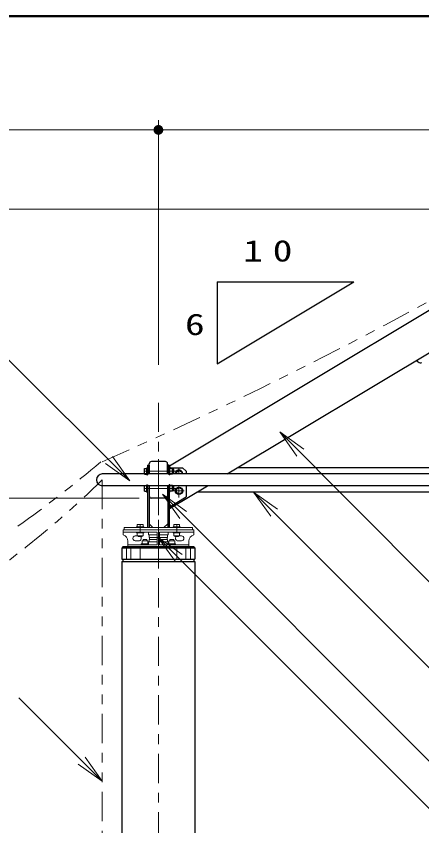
# Model space of a CAD drawing. Units: millimetres on the paper. Extents: x -365 to 0, y 0 to 257.
# Drawn here: x -119 to -77.4, y 174 to 257 of the extents above; entities that cross this region are included whole.
import ezdxf
from ezdxf.enums import TextEntityAlignment as Align

# ---------------------------------------------------------------- set-up
doc = ezdxf.new("R2010")
doc.units = ezdxf.units.MM
doc.linetypes.add('USER2', pattern=[6, 3, -1, 1, -1])
doc.linetypes.add('USER3', pattern=[8, 3, -1, 1, -1, 1, -1])
doc.layers.add('1_40', color=7, linetype='Continuous', lineweight=25)
doc.layers.add('NAKAMURA図枠', color=7, linetype='Continuous', lineweight=13)
doc.styles.add('ＭＳ ゴシック', font='')
doc.styles.get('ＭＳ ゴシック').set_extended_font_data('MS Gothic')

# ---------------------------------------------------------------- blocks, each defined once
blk = doc.blocks.new('filled_dot')
at = {"color": 0, "linetype": 'Continuous', "lineweight": -2, "const_width": 1.25}
blk.add_lwpolyline([(-0.625, 0, 1), (0.625, 0, 1)], format="xyb", close=True, dxfattribs=at)
blk = doc.blocks.new('open_arrow')
at = {"color": 0, "linetype": 'Continuous', "lineweight": -2}
blk.add_lwpolyline([(7.5, 1.25), (0, 0), (7.5, -1.25)], dxfattribs=at)

msp = doc.modelspace()

# ---------------------------------------------------------------- linework, layer by layer
at = {"layer": '1_40', "lineweight": 13}
for p, q in [((-104.402, 221.233), (-104.402, 246.341)), ((-169.395, 245.341), (-104.402, 245.341)), ((-104.402, 245.341), (-14.402, 245.341)), ((-60.402, 237.201), (-215.395, 237.201)), ((-107.342, 209.359), (-120.17, 222.187)), ((-91.955, 214.364), (-76.59, 198.949)), ((-106.365, 207.576), (-205.395, 207.576)), ((-103.983, 207.973), (-76.59, 180.58)), ((-94.647, 208.2), (-76.59, 190.143)), ((-104.444, 203.58), (-76.275, 175.411)), ((-107.684, 202.452), (-107.684, 201.326)), ((-107.527, 202.576), (-101.277, 202.576)), ((-107.215, 202.452), (-107.215, 201.326)), ((-106.277, 202.452), (-106.277, 201.326)), ((-104.402, 202.452), (-104.402, 201.326)), ((-102.527, 202.452), (-102.527, 201.326)), ((-101.59, 202.452), (-101.59, 201.326)), ((-101.121, 202.452), (-101.121, 201.326)), ((-110.152, 178.536), (-118.73, 187.114))]:
    msp.add_line(p, q, dxfattribs=at)
at = {"layer": '1_40'}
for p, q in [((-103.265, 210.883), (-59.402, 237.201)), ((-97.351, 210.058), (-59.402, 232.828)), ((-98.388, 229.762), (-84.357, 229.762)), ((-98.388, 221.343), (-84.357, 229.762)), ((-98.388, 229.762), (-98.388, 221.343)), ((-105.34, 210.058), (-105.34, 211.101)), ((-103.677, 211.326), (-105.115, 211.326)), ((-103.465, 210.058), (-103.465, 211.101)), ((-8.652, 210.058), (-110.152, 210.058)), ((-103.265, 210.883), (-103.265, 210.701)), ((-22.524, 210.701), (-96.28, 210.701)), ((-8.652, 208.843), (-110.152, 208.843)), ((-105.34, 208.843), (-105.34, 207.801)), ((-103.465, 208.843), (-103.465, 207.801)), ((-103.265, 206.51), (-99.376, 208.843)), ((-103.651, 207.576), (-105.115, 207.576)), ((-18.358, 208.201), (-100.447, 208.201)), ((-103.265, 206.666), (-103.265, 206.51))]:
    msp.add_line(p, q, dxfattribs=at)
at = {"layer": '1_40', "linetype": 'USER2', "lineweight": 13}
msp.add_line((-104.402, 217.364), (-104.402, 120.165), dxfattribs=at)
at = {"layer": '1_40', "color": 20}
for p, q in [((-105.515, 210.951), (-105.515, 210.058)), ((-105.515, 210.951), (-105.515, 210.058)), ((-105.515, 210.951), (-105.365, 210.951)), ((-105.365, 210.951), (-105.365, 210.058)), ((-105.365, 210.951), (-105.365, 210.058)), ((-103.29, 210.951), (-103.44, 210.951)), ((-103.44, 210.951), (-103.44, 210.058)), ((-103.44, 210.951), (-103.44, 210.058)), ((-103.29, 210.951), (-103.29, 210.058)), ((-103.29, 210.951), (-103.29, 210.058)), ((-103.29, 210.701), (-101.915, 210.701)), ((-103.173, 210.701), (-103.24, 210.701)), ((-102.59, 210.249), (-102.29, 210.422)), ((-102.59, 210.249), (-102.59, 210.058)), ((-101.99, 210.249), (-102.29, 210.422)), ((-101.99, 210.249), (-101.99, 210.058)), ((-101.915, 210.701), (-101.54, 210.326)), ((-101.54, 210.326), (-101.54, 210.058)), ((-105.515, 208.843), (-105.515, 204.55)), ((-105.515, 208.843), (-105.515, 204.551)), ((-105.365, 208.843), (-105.365, 204.55)), ((-105.365, 208.843), (-105.365, 204.551)), ((-103.44, 208.843), (-103.44, 204.55)), ((-103.44, 208.843), (-103.44, 204.551)), ((-103.29, 208.843), (-103.29, 204.55)), ((-103.29, 208.843), (-103.29, 204.551)), ((-102.59, 208.499), (-102.29, 208.672)), ((-102.59, 208.499), (-102.59, 208.153)), ((-101.99, 208.499), (-102.29, 208.672)), ((-101.99, 208.499), (-101.99, 208.153)), ((-101.54, 208.843), (-101.54, 207.701)), ((-103.44, 207.576), (-105.365, 207.576)), ((-103.29, 206.651), (-101.54, 207.701)), ((-102.29, 207.979), (-102.59, 208.153)), ((-102.29, 207.979), (-101.99, 208.153)), ((-105.34, 204.926), (-104.965, 204.551)), ((-103.44, 204.951), (-103.84, 204.551))]:
    msp.add_line(p, q, dxfattribs=at)
at = {"layer": '1_40', "color": 20, "linetype": 'USER2', "lineweight": 13}
for p, q in [((-104.402, 211.571), (-104.402, 210.058)), ((-105.136, 210.326), (-105.766, 210.326)), ((-103.668, 210.326), (-103.038, 210.326)), ((-102.907, 210.076), (-101.796, 210.076)), ((-102.907, 210.076), (-101.758, 210.076)), ((-102.29, 210.704), (-102.29, 210.058)), ((-105.136, 208.576), (-105.766, 208.576)), ((-104.402, 208.843), (-104.402, 203.744)), ((-103.668, 208.576), (-103.038, 208.576)), ((-102.29, 208.843), (-102.29, 207.636)), ((-102.907, 208.326), (-101.796, 208.326)), ((-102.907, 208.326), (-101.758, 208.326)), ((-106.277, 204.881), (-106.277, 204.032)), ((-102.527, 204.881), (-102.527, 204.032))]:
    msp.add_line(p, q, dxfattribs=at)
at = {"layer": '1_40', "color": 190, "linetype": 'USER2', "lineweight": 13}
for p, q in [((-102.435, 210.326), (-106.067, 210.326)), ((-102.435, 208.576), (-106.067, 208.576))]:
    msp.add_line(p, q, dxfattribs=at)
at = {"layer": '1_40', "color": 190}
for p, q in [((-105.823, 210.626), (-105.581, 210.626)), ((-105.823, 210.026), (-105.823, 210.626)), ((-105.581, 209.951), (-105.581, 210.701)), ((-105.581, 210.701), (-105.515, 210.701)), ((-105.515, 210.701), (-105.515, 209.951)), ((-103.223, 210.701), (-103.29, 210.701)), ((-103.29, 209.951), (-103.29, 210.701)), ((-103.223, 209.951), (-103.223, 210.701)), ((-102.956, 210.626), (-103.223, 210.626)), ((-102.956, 210.026), (-102.956, 210.626)), ((-102.831, 210.526), (-102.956, 210.526)), ((-102.831, 210.126), (-102.956, 210.126)), ((-102.831, 210.126), (-102.831, 210.526)), ((-105.823, 210.026), (-105.581, 210.026)), ((-105.581, 209.951), (-105.515, 209.951)), ((-103.223, 209.951), (-103.29, 209.951)), ((-102.956, 210.026), (-103.223, 210.026)), ((-105.823, 208.876), (-105.581, 208.876)), ((-105.823, 208.276), (-105.823, 208.876)), ((-105.581, 208.201), (-105.581, 208.951)), ((-105.581, 208.951), (-105.515, 208.951)), ((-105.515, 208.951), (-105.515, 208.201)), ((-103.223, 208.951), (-103.29, 208.951)), ((-103.29, 208.201), (-103.29, 208.951)), ((-103.223, 208.201), (-103.223, 208.951)), ((-102.956, 208.876), (-103.223, 208.876)), ((-102.956, 208.276), (-102.956, 208.876)), ((-102.831, 208.776), (-102.956, 208.776)), ((-102.831, 208.376), (-102.831, 208.776)), ((-105.823, 208.276), (-105.581, 208.276)), ((-105.581, 208.201), (-105.515, 208.201)), ((-103.223, 208.201), (-103.29, 208.201)), ((-102.956, 208.276), (-103.223, 208.276)), ((-102.831, 208.376), (-102.956, 208.376))]:
    msp.add_line(p, q, dxfattribs=at)
at = {"layer": '1_40', "linetype": 'USER3', "lineweight": 13}
msp.add_line((-110.152, 209.451), (-110.152, 144.676), dxfattribs=at)
at = {"layer": '1_40', "color": 4, "lineweight": 13}
for p, q in [((-108.027, 204.326), (-108.027, 203.801)), ((-108.027, 204.326), (-100.777, 204.326)), ((-107.902, 204.551), (-107.902, 204.326)), ((-100.902, 204.551), (-107.902, 204.551)), ((-106.652, 204.631), (-106.652, 204.551)), ((-105.902, 204.631), (-106.652, 204.631)), ((-105.977, 204.881), (-106.577, 204.881)), ((-106.577, 204.881), (-106.577, 204.631)), ((-105.977, 204.881), (-105.977, 204.631)), ((-105.902, 204.631), (-105.902, 204.551)), ((-102.902, 204.631), (-102.152, 204.631)), ((-102.902, 204.631), (-102.902, 204.551)), ((-102.827, 204.881), (-102.227, 204.881)), ((-102.827, 204.881), (-102.827, 204.631)), ((-102.227, 204.881), (-102.227, 204.631)), ((-102.152, 204.631), (-102.152, 204.551)), ((-100.902, 204.551), (-100.902, 204.326)), ((-100.777, 204.326), (-100.777, 203.801)), ((-108.027, 204.101), (-104.515, 204.101)), ((-106.777, 203.701), (-106.577, 203.701)), ((-106.652, 204.101), (-106.652, 204.021)), ((-106.652, 204.021), (-105.902, 204.021)), ((-106.577, 204.021), (-106.577, 203.696)), ((-105.977, 203.696), (-106.577, 203.696)), ((-106.477, 203.696), (-106.477, 203.631)), ((-106.077, 203.631), (-106.477, 203.631)), ((-106.077, 203.696), (-106.077, 203.631)), ((-105.977, 204.021), (-105.977, 203.696)), ((-105.902, 204.101), (-105.902, 204.021)), ((-105.402, 204.101), (-105.402, 203.801)), ((-104.515, 203.801), (-105.402, 203.801)), ((-105.352, 203.801), (-105.352, 203.551)), ((-104.515, 203.551), (-105.352, 203.551)), ((-105.302, 203.551), (-105.302, 203.351)), ((-104.515, 204.101), (-104.515, 202.801)), ((-104.34, 203.551), (-104.465, 203.551)), ((-104.29, 204.101), (-104.29, 202.801)), ((-100.777, 204.101), (-104.29, 204.101)), ((-104.29, 203.801), (-103.402, 203.801)), ((-104.29, 203.551), (-103.452, 203.551)), ((-103.502, 203.551), (-103.502, 203.351)), ((-103.452, 203.801), (-103.452, 203.551)), ((-103.402, 204.101), (-103.402, 203.801)), ((-102.902, 204.101), (-102.902, 204.021)), ((-102.152, 204.021), (-102.902, 204.021)), ((-102.827, 204.021), (-102.827, 203.696)), ((-102.827, 203.696), (-102.227, 203.696)), ((-102.727, 203.696), (-102.727, 203.631)), ((-102.727, 203.631), (-102.327, 203.631)), ((-102.327, 203.696), (-102.327, 203.631)), ((-102.227, 204.021), (-102.227, 203.696)), ((-102.027, 203.701), (-102.227, 203.701)), ((-102.152, 204.101), (-102.152, 204.021)), ((-107.527, 203.151), (-107.527, 202.576)), ((-107.527, 202.801), (-104.515, 202.801)), ((-106.777, 203.201), (-106.402, 203.201)), ((-106.152, 202.881), (-105.402, 202.881)), ((-106.152, 202.881), (-106.152, 202.801)), ((-106.077, 203.206), (-105.477, 203.206)), ((-106.077, 203.206), (-106.077, 202.881)), ((-105.977, 203.351), (-105.977, 203.206)), ((-105.977, 203.351), (-105.577, 203.351)), ((-105.577, 203.351), (-105.577, 203.206)), ((-105.477, 203.206), (-105.477, 202.881)), ((-104.515, 203.101), (-105.402, 203.101)), ((-105.402, 203.101), (-105.402, 202.881)), ((-105.402, 202.881), (-105.402, 202.801)), ((-104.515, 203.351), (-105.352, 203.351)), ((-105.352, 203.351), (-105.352, 203.101)), ((-104.29, 203.351), (-103.452, 203.351)), ((-104.29, 203.101), (-103.402, 203.101)), ((-101.277, 202.801), (-104.29, 202.801)), ((-103.452, 203.351), (-103.452, 203.101)), ((-103.402, 203.101), (-103.402, 202.881)), ((-103.402, 202.881), (-103.402, 202.801)), ((-102.652, 202.881), (-103.402, 202.881)), ((-103.327, 203.206), (-103.327, 202.881)), ((-102.727, 203.206), (-103.327, 203.206)), ((-102.827, 203.351), (-103.227, 203.351)), ((-103.227, 203.351), (-103.227, 203.206)), ((-102.827, 203.351), (-102.827, 203.206)), ((-102.727, 203.206), (-102.727, 202.881)), ((-102.652, 202.881), (-102.652, 202.801)), ((-102.027, 203.201), (-102.402, 203.201)), ((-101.277, 203.151), (-101.277, 202.576))]:
    msp.add_line(p, q, dxfattribs=at)
at = {"layer": '1_40', "color": 20, "lineweight": 13}
for p, q in [((-107.902, 204.551), (-107.902, 204.326)), ((-100.902, 204.551), (-107.902, 204.551)), ((-107.902, 204.326), (-100.902, 204.326)), ((-100.902, 204.551), (-100.902, 204.326))]:
    msp.add_line(p, q, dxfattribs=at)
at = {"layer": '1_40', "color": 4}
for p, q in [((-108.046, 202.577), (-108.153, 202.451)), ((-100.652, 202.452), (-108.152, 202.452)), ((-108.152, 202.451), (-108.152, 201.326)), ((-100.76, 202.576), (-108.045, 202.576)), ((-100.758, 202.577), (-100.651, 202.452)), ((-100.652, 202.451), (-100.652, 201.326)), ((-108.152, 201.326), (-100.652, 201.326)), ((-108.152, 201.076), (-108.152, 146.576)), ((-108.152, 201.076), (-100.652, 201.076)), ((-108.045, 201.326), (-108.045, 201.076)), ((-100.759, 201.326), (-100.759, 201.076)), ((-100.652, 201.076), (-100.652, 146.576))]:
    msp.add_line(p, q, dxfattribs=at)
at = {"layer": '1_40', "color": 20}
msp.add_circle((-102.29, 208.326), 0.375, dxfattribs=at)
at = {"layer": '1_40', "linetype": 'USER3', "lineweight": 13}
for centre, radius, start, end in [((-284.03, 607.568), 432.735, 293.69153, 301.27123), ((-193.117, 309.41), 128.395, 305.35618, 310.16884), ((-178.357, 278.999), 97.411, 275.27471, 314.4412)]:
    msp.add_arc(centre, radius, start, end, dxfattribs=at)
at = {"layer": '1_40', "color": 4}
for centre, radius, start, end in [((-77.455, 221.996), 0.539, 210.9641, 258.26452), ((-77.514, 221.714), 0.251, 258.26449, 300.53841)]:
    msp.add_arc(centre, radius, start, end, dxfattribs=at)
at = {"layer": '1_40'}
for centre, radius, start, end in [((-105.115, 211.101), 0.225, 90, 180), ((-103.69, 211.101), 0.225, 360, 90), ((-110.152, 209.451), 0.608, 90, 270), ((-105.115, 207.801), 0.225, 179.99999, 270), ((-103.69, 207.801), 0.225, 270, 0.00001)]:
    msp.add_arc(centre, radius, start, end, dxfattribs=at)
at = {"layer": '1_40', "color": 20}
msp.add_arc((-102.29, 210.076), 0.375, 0, 182.66905, dxfattribs=at)
at = {"layer": '1_40', "color": 4, "lineweight": 13}
for centre, radius, start, end in [((-108.2, 203.151), 0.672, 0, 75.13713), ((-106.777, 203.451), 0.25, 89.99999, 270), ((-106.402, 203.451), 0.25, 270, 46.07223), ((-102.402, 203.451), 0.25, 133.92777, 270), ((-102.027, 203.451), 0.25, 270, 90), ((-100.605, 203.151), 0.672, 104.86287, 179.99999)]:
    msp.add_arc(centre, radius, start, end, dxfattribs=at)
at = {"layer": 'NAKAMURA図枠', "lineweight": 50}
msp.add_line((0, 257), (-365, 257), dxfattribs=at)

# ---------------------------------------------------------------- block references
at = {"layer": '1_40', "lineweight": 13, "xscale": 0.4, "yscale": 0.4}
for name, p, rotation in [('filled_dot', (-104.402, 245.341), 180), ('open_arrow', (-91.955, 214.364), 314.9), ('open_arrow', (-107.342, 209.359), 135), ('open_arrow', (-94.647, 208.2), 315), ('open_arrow', (-103.983, 207.973), 315), ('open_arrow', (-104.444, 203.58), 315), ('open_arrow', (-110.152, 178.536), 135)]:
    msp.add_blockref(name, p, dxfattribs=dict(at, rotation=rotation))
msp.add_blockref('filled_dot', (-104.402, 245.341), dxfattribs=at)

# ---------------------------------------------------------------- texts
at = {"layer": '1_40', "style": 'ＭＳ ゴシック', "width": 1.35}
msp.add_text('6', height=2.199, dxfattribs=at).set_placement((-100.665, 225.399), align=Align.MIDDLE_CENTER)
at = {"layer": '1_40', "insert": (-92.677, 232.925), "char_height": 2.199, "attachment_point": 5, "style": 'ＭＳ ゴシック'}
msp.add_mtext('\\T1.5;\\W1.35;10', dxfattribs=at)

doc.saveas('drawing.dxf')
